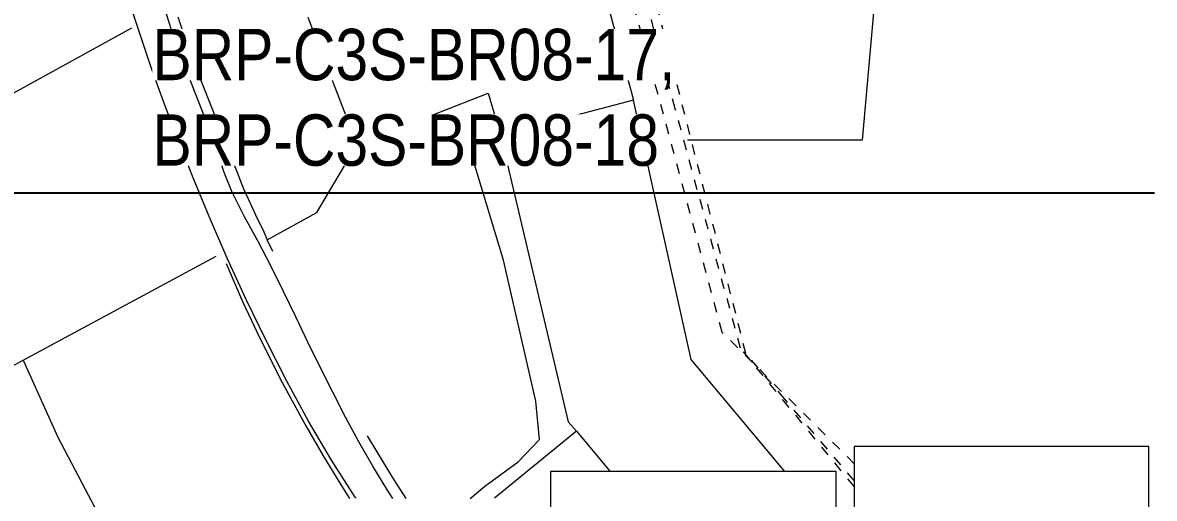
# Model space of a CAD drawing. Header units: metres. Extents: x -1147 to -802, y 5 to 567.
# Drawn here: x -1003.66 to -992.64, y 535.13 to 539.76 of the extents above; entities that cross this region are included whole.
import ezdxf

# ---------------------------------------------------------------- set-up
doc = ezdxf.new("R2010")
doc.units = ezdxf.units.M
doc.linetypes.add('IMPORT-BDYS-Boundary _3_', pattern=[0.01, 0.009, -0.001])
doc.linetypes.add('IMPORT-FURN-Fence _3_', pattern=[0.005, 0.004167, -0.0008333])
doc.layers.add('A-DETL', color=7, linetype='Continuous', lineweight=13)
doc.layers.add('G-ANNO-TEXT', color=7, linetype='Continuous', lineweight=9)
doc.styles.add('Arial Narrow_3', font='ARIALN.TTF', dxfattribs={"height": 0.5})

# ---------------------------------------------------------------- blocks, each defined once
blk = doc.blocks.new('T2DPAA-T2D-PWA-SU-M2D-000002_dwg-40815123-DRG-2873010 - GENERAL ARRANGEMENT PLAN')
at = {"color": 254, "lineweight": 18, "true_color": 0xeaeaea}
for p, q in [((-169.948, 1051.888), (-168.408, 1050.246)), ((-166.451, 1051.564), (-165.007, 1050.055)), ((-168.408, 1050.246), (-169.045, 1049.728)), ((-168.407, 1050.244), (-166.946, 1048.689)), ((-165.006, 1049.989), (-164.679, 1050.2)), ((-165.331, 1049.773), (-165.006, 1049.989)), ((-165.651, 1049.551), (-165.331, 1049.773)), ((-164.925, 1049.675), (-164.673, 1049.837)), ((-169.045, 1049.728), (-169.73, 1049.099)), ((-165.053, 1049.589), (-164.925, 1049.675)), ((-164.787, 1049.648), (-164.908, 1049.571)), ((-165.967, 1049.324), (-165.651, 1049.551)), ((-165.214, 1049.476), (-165.053, 1049.589)), ((-164.908, 1049.571), (-165.055, 1049.475)), ((-165.141, 1049.413), (-165.498, 1049.147)), ((-165.41, 1049.333), (-165.214, 1049.476)), ((-165.055, 1049.475), (-165.141, 1049.413)), ((-166.28, 1049.092), (-165.967, 1049.324)), ((-165.604, 1049.189), (-165.41, 1049.333)), ((-165.801, 1049.046), (-165.604, 1049.189)), ((-166.59, 1048.855), (-166.28, 1049.092)), ((-165.498, 1049.147), (-165.872, 1048.874)), ((-165.968, 1048.934), (-165.801, 1049.046)), ((-166.136, 1048.824), (-165.968, 1048.934)), ((-165.872, 1048.874), (-166.095, 1048.708)), ((-166.937, 1048.581), (-166.59, 1048.855)), ((-166.299, 1048.705), (-166.136, 1048.824)), ((-166.503, 1048.521), (-166.299, 1048.705)), ((-166.095, 1048.708), (-166.243, 1048.6)), ((-166.99, 1048.577), (-167.305, 1048.328)), ((-167.279, 1048.299), (-166.937, 1048.581)), ((-166.243, 1048.6), (-166.367, 1048.498)), ((-166.702, 1048.33), (-166.503, 1048.521)), ((-166.367, 1048.498), (-166.488, 1048.399)), ((-165.541, 1047.643), (-164.467, 1048.421)), ((-167.305, 1048.328), (-167.613, 1048.07)), ((-166.905, 1048.148), (-166.702, 1048.33)), ((-166.583, 1048.313), (-166.664, 1048.252)), ((-166.488, 1048.399), (-166.583, 1048.313)), ((-167.615, 1048.009), (-167.279, 1048.299)), ((-166.759, 1048.169), (-166.664, 1048.252)), ((-166.664, 1048.252), (-166.281, 1047.851)), ((-167.11, 1047.968), (-166.905, 1048.148)), ((-167.613, 1048.07), (-167.97, 1047.752)), ((-167.945, 1047.713), (-167.615, 1048.009)), ((-167.317, 1047.79), (-167.11, 1047.968)), ((-167.524, 1047.612), (-167.317, 1047.79)), ((-166.281, 1047.851), (-165.541, 1047.643)), ((-167.97, 1047.752), (-168.318, 1047.423)), ((-168.267, 1047.41), (-167.945, 1047.713)), ((-167.73, 1047.433), (-167.524, 1047.612)), ((-165.541, 1047.643), (-164.729, 1046.537)), ((-167.934, 1047.253), (-167.73, 1047.433)), ((-168.577, 1047.094), (-168.267, 1047.41)), ((-168.318, 1047.423), (-168.558, 1047.182)), ((-168.137, 1047.07), (-167.934, 1047.253)), ((-168.558, 1047.182), (-168.794, 1046.937)), ((-168.866, 1046.778), (-168.577, 1047.094)), ((-168.336, 1046.883), (-168.137, 1047.07)), ((-168.794, 1046.937), (-168.892, 1046.83)), ((-168.53, 1046.691), (-168.336, 1046.883)), ((-161.266, 1046.978), (-164.433, 1045.152)), ((-168.875, 1046.767), (-168.866, 1046.778)), ((-168.258, 1046.819), (-168.587, 1046.482)), ((-168.711, 1046.502), (-168.53, 1046.691)), ((-166.265, 1045.975), (-165.177, 1046.647)), ((-168.784, 1046.422), (-168.711, 1046.502)), ((-168.587, 1046.482), (-168.751, 1046.299)), ((-164.729, 1046.537), (-165.096, 1046.316)), ((-165.096, 1046.316), (-167.624, 1044.964)), ((-164.433, 1045.152), (-165.096, 1046.316)), ((-167.51, 1045.318), (-166.265, 1045.975)), ((-168.59, 1045.693), (-168.438, 1045.586)), ((-168.438, 1045.586), (-168.125, 1045.334)), ((-167.693, 1044.862), (-168.529, 1045.465)), ((-168.125, 1045.334), (-167.864, 1045.19)), ((-167.864, 1045.19), (-167.51, 1045.318)), ((-166.731, 1043.963), (-164.433, 1045.152)), ((-167.624, 1044.964), (-167.693, 1044.862)), ((-167.693, 1044.862), (-167.988, 1044.444)), ((-167.522, 1042.842), (-166.731, 1043.963)), ((-167.551, 1042.8), (-167.522, 1042.842))]:
    blk.add_line(p, q, dxfattribs=at)
at = {"color": 254, "linetype": 'IMPORT-FURN-Fence _3_', "lineweight": 18, "true_color": 0xeaeaea}
for p, q in [((-164.409, 1044.739), (-161.692, 1046.3)), ((-166.397, 1043.737), (-162.771, 1045.83)), ((-166.5, 1043.526), (-164.409, 1044.739)), ((-167.304, 1042.166), (-166.397, 1043.737)), ((-167.52, 1042.108), (-166.5, 1043.526))]:
    blk.add_line(p, q, dxfattribs=at)
blk = doc.blocks.new('T2DPAA-T2D-PWA-SU-M2D-000001_dwg-40815111-DRG-2873010 - GENERAL ARRANGEMENT PLAN')
at = {"color": 254, "linetype": 'IMPORT-BDYS-Boundary _3_', "lineweight": 18, "true_color": 0xeaeaea}
for p, q in [((-88.336, 1140.041), (-81.015, 1144.135)), ((-88.669, 1139.559), (-88.336, 1140.041)), ((-89.262, 1138.703), (-88.67, 1139.558))]:
    blk.add_line(p, q, dxfattribs=at)
blk = doc.blocks.new('T2DPAA-T2D-PWA-SU-M2D-000100_Survey_rvt-1-DRG-2873010 - GENERAL ARRANGEMENT PLAN')
at = {"color": 254, "lineweight": 18, "true_color": 0xe1e1e1, "rotation": 75.11694444444437}
for name, p in [('T2DPAA-T2D-PWA-SU-M2D-000002_dwg-40815123-DRG-2873010 - GENERAL ARRANGEMENT PLAN', (-45.821, 429.478)), ('T2DPAA-T2D-PWA-SU-M2D-000001_dwg-40815111-DRG-2873010 - GENERAL ARRANGEMENT PLAN', (27.432, 329.096))]:
    blk.add_blockref(name, p, dxfattribs=at)
blk = doc.blocks.new('T2DPAA-T2D-C3S-RW-M2D-100010_dwg-40802999-DRG-2873010 - GENERAL ARRANGEMENT PLAN')
at = {"color": 254, "lineweight": 25, "true_color": 0xd5d5d5}
for p, q in [((52.215, -624.381), (53.499, -629.213)), ((53.499, -629.213), (54.784, -634.045)), ((54.784, -634.045), (55.405, -636.381))]:
    blk.add_line(p, q, dxfattribs=at)
blk = doc.blocks.new('T2DPAA-T2D-PWC-RW-M2D-100010_RoadDesign_rvt-1-DRG-2873010 - GENERAL ARRANGEMENT PLAN')
at = {"color": 254, "lineweight": 18, "true_color": 0xe3e3e3, "rotation": 75.11694444444437}
blk.add_blockref('T2DPAA-T2D-C3S-RW-M2D-100010_dwg-40802999-DRG-2873010 - GENERAL ARRANGEMENT PLAN', (-1722.337, 648.01), dxfattribs=at)

msp = doc.modelspace()

# ---------------------------------------------------------------- linework, layer by layer
at = {"layer": 'A-DETL', "color": 7, "lineweight": 9, "true_color": 0xffffff}
for p, q in [((-992.6969, 535.6336), (-995.5654, 535.6336)), ((-995.5654, 535.6336), (-995.5654, 532.6488)), ((-992.6969, 532.6488), (-992.6969, 535.6336)), ((-995.7412, 535.3877), (-998.5246, 535.3877)), ((-998.5246, 535.3877), (-998.5246, 532.5138)), ((-995.7412, 532.5138), (-995.7412, 535.3877))]:
    msp.add_line(p, q, dxfattribs=at)
at = {"layer": 'G-ANNO-TEXT'}
for p, q in [((-994.9314, 544.9481), (-995.489, 538.6172)), ((-996.6297, 538.6172), (-997.1906, 538.6172)), ((-995.489, 538.6172), (-996.6297, 538.6172))]:
    msp.add_line(p, q, dxfattribs=at)

# ---------------------------------------------------------------- block references
at = {"lineweight": 5}
msp.add_blockref('T2DPAA-T2D-PWC-RW-M2D-100010_RoadDesign_rvt-1-DRG-2873010 - GENERAL ARRANGEMENT PLAN', (100.4304, 0), dxfattribs=at)
at = {"color": 254, "lineweight": 5, "true_color": 0xe1e1e1}
msp.add_blockref('T2DPAA-T2D-PWA-SU-M2D-000100_Survey_rvt-1-DRG-2873010 - GENERAL ARRANGEMENT PLAN', (100.4304, 0), dxfattribs=at)

# ---------------------------------------------------------------- next in the draw order: texts
at = {"layer": 'G-ANNO-TEXT', "char_height": 0.5, "attachment_point": 1, "style": 'Arial Narrow_3', "bg_fill": 3, "box_fill_scale": 1, "bg_fill_color": 256, "bg_fill_true_color": 13158600, "bg_fill_transparency": 0}
for s, insert in [('BRP-C3S-BR08-17,', (-1002.3986, 539.7006)), ('BRP-C3S-BR08-18', (-1002.3986, 538.8672))]:
    msp.add_mtext(s, dxfattribs=dict(at, insert=insert))

doc.saveas('drawing.dxf')
